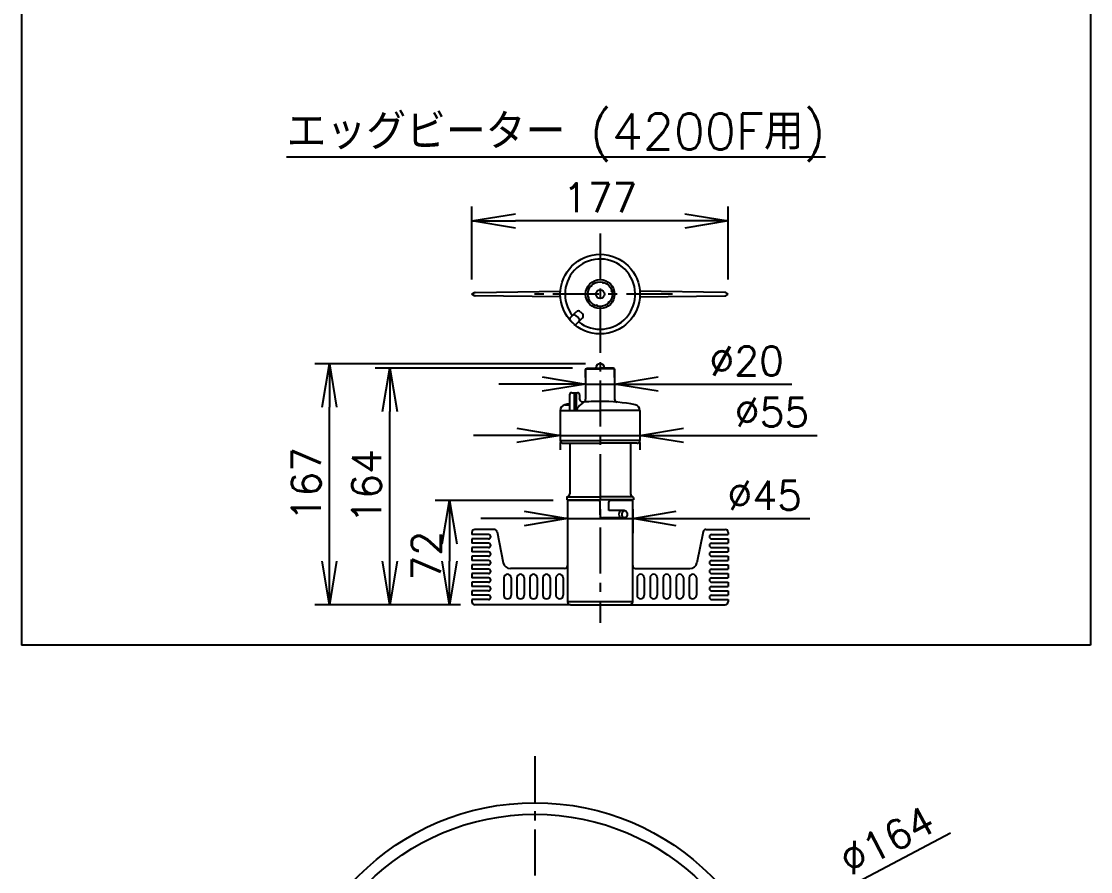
# Model space of a CAD drawing. Extents: x 115 to 2025, y 0 to 1377.
# Drawn here: x 1192 to 1561.3, y 728.4 to 1022.1 of the extents above; entities that cross this region are included whole.
import ezdxf
from ezdxf.enums import TextEntityAlignment as Align

# ---------------------------------------------------------------- set-up
doc = ezdxf.new("R2010")
doc.units = 0
doc.header["$LTSCALE"] = 0.5
doc.header["$PDMODE"] = 3
doc.linetypes.add('CENTER', pattern=[50.8, 31.75, -6.35, 6.35, -6.35])
doc.layers.get('0').update_dxf_attribs({"linetype": 'CONTINUOUS'})
doc.layers.get('DEFPOINTS').update_dxf_attribs({"linetype": 'CONTINUOUS'})
for name, color, linetype in [('DANMEN', 7, 'CONTINUOUS'), ('SIYOU', 7, 'CONTINUOUS'), ('SUNPOU', 7, 'CONTINUOUS')]:
    doc.layers.add(name, color=color, linetype=linetype)
doc.styles.get("Standard").update_dxf_attribs({"font": 'ROMANS', "bigfont": 'EXTFONT.shx'})
doc.dimstyles.get("Standard").update_dxf_attribs({"dimscale": 5, "dimtxt": 2, "dimasz": 3, "dimexe": 1, "dimexo": 1, "dimgap": 0.6, "dimtad": 3, "dimdec": 0, "dimzin": 0, "dimdsep": 46, "dimtxsty": 'STANDARD', "dimblk1": 'OPEN', "dimblk2": 'OPEN', "dimsah": 1, "dimcen": 1.5, "dimadec": 0, "dimazin": 0, "dimtfac": 1, "dimtdec": 0, "dimtmove": 0, "dimatfit": 0, "dimldrblk": 'DOTSMALL', "dimfxl": 1, "dimtvp": 1, "dimtolj": 1, "dimtzin": 0, "dimarcsym": 0})
doc.dimstyles.new('STYLE_1', dxfattribs={"dimscale": 5, "dimtxt": 2, "dimasz": 3, "dimexe": 1, "dimexo": 1, "dimgap": 0.6, "dimtad": 3, "dimdec": 0, "dimlfac": 2, "dimzin": 0, "dimdsep": 46, "dimtxsty": 'STANDARD', "dimblk1": 'OPEN', "dimblk2": 'OPEN', "dimsah": 1, "dimcen": 1.5, "dimadec": 0, "dimazin": 0, "dimtfac": 1, "dimtdec": 0, "dimtmove": 0, "dimatfit": 0, "dimldrblk": 'DOTSMALL', "dimfxl": 1, "dimtvp": 1, "dimtolj": 1, "dimtzin": 0, "dimarcsym": 0})

# ---------------------------------------------------------------- blocks, each defined once
blk = doc.blocks.new('_OPEN')
at = {"color": 0, "linetype": 'ByBlock'}
for p, q in [((-1, 0.167), (0, 0)), ((0, 0), (-1, -0.167)), ((0, 0), (-1, 0))]:
    blk.add_line(p, q, dxfattribs=at)
blk = doc.blocks.new('*D53')
at = {"layer": 'DEFPOINTS', "color": 0}
for p in [(1441.87, 704.35), (1296.74, 627.98)]:
    blk.add_point(p, dxfattribs=at)
at = {"layer": 'SUNPOU', "color": 0, "lineweight": -2}
for p, q in [((1455.15, 711.33), (1512.92, 741.73)), ((1296.74, 627.98), (1441.87, 704.35)), ((1283.47, 620.99), (1270.19, 614.01))]:
    blk.add_line(p, q, dxfattribs=at)
at = {"layer": 'SUNPOU', "color": 0, "lineweight": -2, "xscale": 15, "yscale": 15, "zscale": 15}
for p, rotation in [((1441.87, 704.35), 207.7523388157099), ((1296.74, 627.98), 27.75233881570984)]:
    blk.add_blockref('_OPEN', p, dxfattribs=dict(at, rotation=rotation))
at = {"layer": 'SUNPOU', "color": 0, "insert": (1490.95, 739.21), "char_height": 10, "attachment_point": 5, "rotation": 27.7523}
blk.add_mtext('\\A1;∅164', dxfattribs=at)
blk = doc.blocks.new('_DotSmall')
at = {"color": 0, "linetype": 'ByBlock', "const_width": 0.5}
blk.add_lwpolyline([(-0.0625, 0, 1), (0.0625, 0, 1)], format="xyb", close=True, dxfattribs=at)
blk = doc.blocks.new('*D68')
at = {"layer": 'DEFPOINTS', "color": 0}
for p in [(1347.59, 953.14), (1347.59, 927.86), (1436.09, 927.86)]:
    blk.add_point(p, dxfattribs=at)
at = {"layer": 'SUNPOU', "color": 0, "lineweight": -2}
for p, q in [((1347.59, 932.86), (1347.59, 958.14)), ((1436.09, 932.86), (1436.09, 958.14)), ((1421.09, 953.14), (1362.59, 953.14))]:
    blk.add_line(p, q, dxfattribs=at)
at = {"layer": 'SUNPOU', "color": 0, "lineweight": -2, "xscale": 15, "yscale": 15, "zscale": 15, "rotation": 180}
blk.add_blockref('_OPEN', (1347.59, 953.14), dxfattribs=at)
at = {"layer": 'SUNPOU', "color": 0, "lineweight": -2, "xscale": 15, "yscale": 15, "zscale": 15}
blk.add_blockref('_OPEN', (1436.09, 953.14), dxfattribs=at)
at = {"layer": 'SUNPOU', "color": 0, "insert": (1391.84, 961.14), "char_height": 10, "attachment_point": 5}
blk.add_mtext('\\A1;177', dxfattribs=at)
blk = doc.blocks.new('*D69')
at = {"layer": 'DEFPOINTS', "color": 0}
for p in [(1380.59, 856.57), (1339.84, 820.57), (1348.59, 820.57)]:
    blk.add_point(p, dxfattribs=at)
at = {"layer": 'SUNPOU', "color": 0, "lineweight": -2}
for p, q in [((1375.59, 856.57), (1334.84, 856.57)), ((1339.84, 841.57), (1339.84, 835.57)), ((1343.59, 820.57), (1334.84, 820.57))]:
    blk.add_line(p, q, dxfattribs=at)
at = {"layer": 'SUNPOU', "color": 0, "lineweight": -2, "xscale": 15, "yscale": 15, "zscale": 15}
for p, rotation in [((1339.84, 856.57), 90), ((1339.84, 820.57), 270)]:
    blk.add_blockref('_OPEN', p, dxfattribs=dict(at, rotation=rotation))
at = {"layer": 'SUNPOU', "color": 0, "insert": (1331.84, 837.51), "char_height": 10, "attachment_point": 5, "rotation": 90}
blk.add_mtext('\\A1;72', dxfattribs=at)
blk = doc.blocks.new('*D70')
at = {"layer": 'DEFPOINTS', "color": 0}
for p in [(1380.59, 858.56), (1403.09, 858.56), (1403.09, 850.32)]:
    blk.add_point(p, dxfattribs=at)
at = {"layer": 'SUNPOU', "color": 0, "lineweight": -2}
for p, q in [((1380.59, 853.56), (1380.59, 845.32)), ((1403.09, 853.56), (1403.09, 845.32)), ((1365.59, 850.32), (1350.59, 850.32)), ((1380.59, 850.32), (1403.09, 850.32)), ((1418.09, 850.32), (1464.33, 850.32))]:
    blk.add_line(p, q, dxfattribs=at)
at = {"layer": 'SUNPOU', "color": 0, "lineweight": -2, "xscale": 15, "yscale": 15, "zscale": 15}
blk.add_blockref('_OPEN', (1380.59, 850.32), dxfattribs=at)
at = {"layer": 'SUNPOU', "color": 0, "lineweight": -2, "xscale": 15, "yscale": 15, "zscale": 15, "rotation": 180}
blk.add_blockref('_OPEN', (1403.09, 850.32), dxfattribs=at)
at = {"layer": 'SUNPOU', "color": 0, "insert": (1448.71, 858.32), "char_height": 10, "attachment_point": 5}
blk.add_mtext('\\A1;%%C45', dxfattribs=at)
blk = doc.blocks.new('*D64')
at = {"layer": 'DEFPOINTS', "color": 0}
for p in [(1378.09, 881.6), (1405.59, 881.6), (1405.59, 879.08)]:
    blk.add_point(p, dxfattribs=at)
at = {"layer": 'SUNPOU', "color": 0, "lineweight": -2}
for p, q in [((1363.09, 879.08), (1348.09, 879.08)), ((1378.09, 879.08), (1405.59, 879.08)), ((1420.59, 879.08), (1466.83, 879.08)), ((1378.09, 876.6), (1378.09, 874.08)), ((1405.59, 876.6), (1405.59, 874.08))]:
    blk.add_line(p, q, dxfattribs=at)
at = {"layer": 'SUNPOU', "color": 0, "lineweight": -2, "xscale": 15, "yscale": 15, "zscale": 15}
blk.add_blockref('_OPEN', (1378.09, 879.08), dxfattribs=at)
at = {"layer": 'SUNPOU', "color": 0, "lineweight": -2, "xscale": 15, "yscale": 15, "zscale": 15, "rotation": 180}
blk.add_blockref('_OPEN', (1405.59, 879.08), dxfattribs=at)
at = {"layer": 'SUNPOU', "color": 0, "insert": (1451.21, 887.08), "char_height": 10, "attachment_point": 5}
blk.add_mtext('\\A1;%%C55', dxfattribs=at)
blk = doc.blocks.new('*D65')
at = {"layer": 'DEFPOINTS', "color": 0}
for p in [(1386.84, 896.79), (1386.84, 894.06), (1396.84, 894.06)]:
    blk.add_point(p, dxfattribs=at)
at = {"layer": 'SUNPOU', "color": 0, "lineweight": -2}
for p, q in [((1386.84, 899.06), (1386.84, 901.79)), ((1396.84, 899.06), (1396.84, 901.79)), ((1371.84, 896.79), (1356.84, 896.79)), ((1386.84, 896.79), (1396.84, 896.79)), ((1411.84, 896.79), (1458.08, 896.79))]:
    blk.add_line(p, q, dxfattribs=at)
at = {"layer": 'SUNPOU', "color": 0, "lineweight": -2, "xscale": 15, "yscale": 15, "zscale": 15}
blk.add_blockref('_OPEN', (1386.84, 896.79), dxfattribs=at)
at = {"layer": 'SUNPOU', "color": 0, "lineweight": -2, "xscale": 15, "yscale": 15, "zscale": 15, "rotation": 180}
blk.add_blockref('_OPEN', (1396.84, 896.79), dxfattribs=at)
at = {"layer": 'SUNPOU', "color": 0, "insert": (1442.46, 904.79), "char_height": 10, "attachment_point": 5}
blk.add_mtext('\\A1;%%C20', dxfattribs=at)
blk = doc.blocks.new('*D66')
at = {"layer": 'DEFPOINTS', "color": 0}
for p in [(1298.33, 903.82), (1391.84, 903.82), (1348.59, 820.57)]:
    blk.add_point(p, dxfattribs=at)
at = {"layer": 'SUNPOU', "color": 0, "lineweight": -2}
for p, q in [((1386.84, 903.82), (1293.33, 903.82)), ((1298.33, 835.57), (1298.33, 888.82)), ((1343.59, 820.57), (1293.33, 820.57))]:
    blk.add_line(p, q, dxfattribs=at)
at = {"layer": 'SUNPOU', "color": 0, "lineweight": -2, "xscale": 15, "yscale": 15, "zscale": 15}
for p, rotation in [((1298.33, 903.82), 90), ((1298.33, 820.57), 270)]:
    blk.add_blockref('_OPEN', p, dxfattribs=dict(at, rotation=rotation))
at = {"layer": 'SUNPOU', "color": 0, "insert": (1290.33, 862.2), "char_height": 10, "attachment_point": 5, "rotation": 90}
blk.add_mtext('\\A1;167', dxfattribs=at)
blk = doc.blocks.new('*D67')
at = {"layer": 'DEFPOINTS', "color": 0}
for p in [(1319.19, 902.32), (1387.34, 902.32), (1348.59, 820.57)]:
    blk.add_point(p, dxfattribs=at)
at = {"layer": 'SUNPOU', "color": 0, "lineweight": -2}
for p, q in [((1382.34, 902.32), (1314.19, 902.32)), ((1319.19, 835.57), (1319.19, 887.32)), ((1343.59, 820.57), (1314.19, 820.57))]:
    blk.add_line(p, q, dxfattribs=at)
at = {"layer": 'SUNPOU', "color": 0, "lineweight": -2, "xscale": 15, "yscale": 15, "zscale": 15}
for p, rotation in [((1319.19, 902.32), 90), ((1319.19, 820.57), 270)]:
    blk.add_blockref('_OPEN', p, dxfattribs=dict(at, rotation=rotation))
at = {"layer": 'SUNPOU', "color": 0, "insert": (1311.19, 861.45), "char_height": 10, "attachment_point": 5, "rotation": 90}
blk.add_mtext('\\A1;164', dxfattribs=at)

msp = doc.modelspace()

# ---------------------------------------------------------------- linework, layer by layer
at = {"color": 2}
for p, q in [((1347.59, 927.86), (1348.47, 928.41)), ((1348.47, 927.31), (1347.59, 927.86)), ((1348.73, 928.48), (1378.13, 928.84)), ((1378.13, 926.87), (1348.73, 927.23)), ((1434.95, 928.48), (1405.56, 928.84)), ((1405.56, 926.87), (1434.95, 927.23)), ((1436.09, 927.86), (1435.21, 928.41)), ((1435.21, 927.31), (1436.09, 927.86)), ((1381.41, 919.55), (1383.63, 921.76)), ((1383.54, 917.43), (1385.75, 919.64)), ((1385.04, 921.76), (1385.75, 921.05)), ((1381.41, 918.84), (1382.83, 917.43)), ((1386.84, 902.07), (1387.34, 902.32)), ((1386.84, 902.07), (1391.84, 902.07)), ((1386.84, 902.07), (1386.84, 891.55)), ((1387.34, 902.32), (1391.84, 902.32)), ((1396.34, 902.32), (1391.84, 902.32)), ((1396.84, 902.07), (1391.84, 902.07)), ((1396.84, 902.07), (1396.34, 902.32)), ((1396.84, 902.07), (1396.84, 891.55)), ((1382.02, 893.82), (1384, 893.82)), ((1381.27, 893.07), (1381.27, 887.7)), ((1382.83, 893.6), (1382.83, 887.7)), ((1383.54, 893.6), (1383.54, 887.7)), ((1384.75, 893.07), (1384.75, 891.79)), ((1378.09, 887.7), (1378.09, 877.32)), ((1378.09, 887.7), (1391.84, 887.7)), ((1379.71, 889.66), (1381.27, 889.66)), ((1405.59, 887.7), (1391.84, 887.7)), ((1405.59, 887.7), (1405.59, 877.32)), ((1378.09, 877.32), (1391.84, 877.32)), ((1379.09, 876.32), (1391.84, 876.32)), ((1405.59, 877.32), (1391.84, 877.32)), ((1404.59, 876.32), (1391.84, 876.32)), ((1380.34, 857.6), (1380.34, 856.82)), ((1380.34, 856.82), (1391.84, 856.82)), ((1380.48, 857.82), (1391.84, 857.82)), ((1381.34, 856.57), (1381.34, 856.82)), ((1403.2, 857.82), (1391.84, 857.82)), ((1403.34, 856.82), (1391.84, 856.82)), ((1402.34, 856.57), (1402.34, 856.82)), ((1403.34, 857.6), (1403.34, 856.82)), ((1391.34, 856.57), (1380.59, 856.57)), ((1380.59, 856.57), (1380.59, 821.57)), ((1391.84, 851.57), (1391.84, 856.07)), ((1394.84, 853.07), (1394.84, 856.07)), ((1403.09, 856.57), (1395.34, 856.57)), ((1403.09, 821.57), (1403.09, 856.57)), ((1400.09, 850.57), (1392.84, 850.57)), ((1400.09, 853.07), (1394.84, 853.07)), ((1399.22, 853.07), (1400.33, 853.07)), ((1400.33, 850.57), (1399.22, 850.57)), ((1355.27, 846.57), (1348.59, 846.57)), ((1356.25, 845.77), (1358.39, 835.08)), ((1427.43, 845.77), (1425.3, 835.08)), ((1428.41, 846.57), (1435.09, 846.57)), ((1347.59, 845.57), (1347.59, 844.82)), ((1353.34, 844.82), (1347.59, 844.82)), ((1347.59, 843.32), (1347.59, 841.82)), ((1353.34, 843.32), (1347.59, 843.32)), ((1430.34, 844.82), (1436.09, 844.82)), ((1430.34, 843.32), (1436.09, 843.32)), ((1436.09, 845.57), (1436.09, 844.82)), ((1436.09, 843.32), (1436.09, 841.82)), ((1353.34, 841.82), (1347.59, 841.82)), ((1347.59, 840.32), (1347.59, 838.82)), ((1353.34, 840.32), (1347.59, 840.32)), ((1353.34, 838.82), (1347.59, 838.82)), ((1430.34, 841.82), (1436.09, 841.82)), ((1430.34, 840.32), (1436.09, 840.32)), ((1430.34, 838.82), (1436.09, 838.82)), ((1436.09, 840.32), (1436.09, 838.82)), ((1347.59, 837.32), (1347.59, 835.82)), ((1353.34, 837.32), (1347.59, 837.32)), ((1353.34, 835.82), (1347.59, 835.82)), ((1430.34, 837.32), (1436.09, 837.32)), ((1430.34, 835.82), (1436.09, 835.82)), ((1436.09, 837.32), (1436.09, 835.82)), ((1347.59, 834.32), (1347.59, 832.82)), ((1353.34, 834.32), (1347.59, 834.32)), ((1353.34, 832.82), (1347.59, 832.82)), ((1347.59, 831.32), (1347.59, 829.82)), ((1353.34, 831.32), (1347.59, 831.32)), ((1379.59, 833.07), (1360.84, 833.07)), ((1404.09, 833.07), (1422.84, 833.07)), ((1430.34, 834.32), (1436.09, 834.32)), ((1430.34, 832.82), (1436.09, 832.82)), ((1430.34, 831.32), (1436.09, 831.32)), ((1436.09, 834.32), (1436.09, 832.82)), ((1436.09, 831.32), (1436.09, 829.82)), ((1353.34, 829.82), (1347.59, 829.82)), ((1347.59, 828.32), (1347.59, 826.82)), ((1353.34, 828.32), (1347.59, 828.32)), ((1358.59, 829.82), (1358.59, 823.82)), ((1361.09, 829.82), (1361.09, 823.82)), ((1363.09, 829.82), (1363.09, 823.82)), ((1365.59, 829.82), (1365.59, 823.82)), ((1367.59, 829.82), (1367.59, 823.82)), ((1370.09, 829.82), (1370.09, 823.82)), ((1372.09, 829.82), (1372.09, 823.82)), ((1374.59, 829.82), (1374.59, 823.82)), ((1376.59, 829.82), (1376.59, 823.82)), ((1379.09, 829.82), (1379.09, 823.82)), ((1404.59, 829.82), (1404.59, 823.82)), ((1407.09, 829.82), (1407.09, 823.82)), ((1409.09, 829.82), (1409.09, 823.82)), ((1411.59, 829.82), (1411.59, 823.82)), ((1413.59, 829.82), (1413.59, 823.82)), ((1416.09, 829.82), (1416.09, 823.82)), ((1418.09, 829.82), (1418.09, 823.82)), ((1420.59, 829.82), (1420.59, 823.82)), ((1422.59, 829.82), (1422.59, 823.82)), ((1425.09, 829.82), (1425.09, 823.82)), ((1430.34, 829.82), (1436.09, 829.82)), ((1430.34, 828.32), (1436.09, 828.32)), ((1436.09, 828.32), (1436.09, 826.82)), ((1353.34, 826.82), (1347.59, 826.82)), ((1347.59, 825.32), (1347.59, 823.82)), ((1353.34, 825.32), (1347.59, 825.32)), ((1347.59, 825.32), (1347.59, 824.57)), ((1353.34, 823.82), (1347.59, 823.82)), ((1430.34, 826.82), (1436.09, 826.82)), ((1430.34, 825.32), (1436.09, 825.32)), ((1430.34, 823.82), (1436.09, 823.82)), ((1436.09, 825.32), (1436.09, 824.57)), ((1436.09, 825.32), (1436.09, 823.82)), ((1347.59, 822.32), (1347.59, 821.57)), ((1353.34, 822.32), (1347.59, 822.32)), ((1381.59, 820.57), (1348.59, 820.57)), ((1403.09, 821.57), (1380.59, 821.57)), ((1381.59, 820.57), (1402.09, 820.57)), ((1402.09, 820.57), (1435.09, 820.57)), ((1430.34, 822.32), (1436.09, 822.32)), ((1436.09, 822.32), (1436.09, 821.57))]:
    msp.add_line(p, q, dxfattribs=at)
for points in [[(1386.04, 890.21, 0.04681), (1385.35, 889.85, 0.04681), (1384.74, 889.36, 0.051154), (1384.19, 888.72, 0.051154), (1383.78, 887.97)], [(1386.04, 890.21, -0.050211), (1385.62, 890.47, -0.050211), (1385.27, 890.81, -0.057053), (1384.95, 891.27, -0.057053), (1384.75, 891.79)]]:
    msp.add_lwpolyline(points, format="xyb", dxfattribs=at)
for centre, radius in [((1391.84, 927.86), 13.75), ((1391.84, 927.86), 5), ((1391.84, 927.86), 4.25), ((1391.84, 927.86), 1.5), ((1369.31, 666.16), 86), ((1369.31, 666.16), 82)]:
    msp.add_circle(centre, radius, dxfattribs=at)
for centre, radius, start, end in [((1391.84, 927.86), 12.12, 232.1063, 217.8937), ((1388.84, 930.86), 0.25, 226.6854, 43.3146), ((1388.84, 930.86), 0.25, 226.6854, 43.3146), ((1392.94, 931.96), 0.25, 166.6854, 343.3146), ((1348.74, 927.98), 0.5, 90.6988, 122.0054), ((1348.74, 927.73), 0.5, 237.9946, 269.3012), ((1387.74, 926.76), 0.25, 286.6854, 103.3146), ((1395.95, 928.96), 0.25, 106.6854, 283.3146), ((1434.95, 927.98), 0.5, 57.9946, 89.3012), ((1434.95, 927.73), 0.5, 270.6988, 302.0054), ((1390.74, 923.75), 0.25, 346.6854, 163.3146), ((1394.85, 924.85), 0.25, 46.6854, 223.3146), ((1394.85, 924.85), 0.25, 46.6854, 223.3146), ((1381.77, 919.2), 0.5, 135, 225), ((1382.84, 920.27), 0.5, 61.084, 135), ((1381.09, 917.11), 4.11, 28.916, 61.084), ((1384.33, 921.05), 1, 45, 135), ((1385.04, 920.35), 1, 315, 45), ((1383.18, 917.78), 0.5, 225, 315), ((1384.25, 918.85), 0.5, 315, 28.916), ((1391.84, 902.32), 1.5, 0, 180), ((1382.02, 893.07), 0.75, 90, 180), ((1384, 893.07), 0.75, 0, 90), ((1391.84, 827.05), 63.77, 90, 95.6499), ((1385.84, 891.55), 1, 275.3152, 0), ((1391.84, 827.05), 63.77, 79.0344, 90), ((1397.84, 891.55), 1, 180, 264.6848), ((1380.09, 887.7), 2, 100.9656, 180), ((1391.84, 827.05), 63.77, 99.5465, 100.9656), ((1403.59, 887.7), 2, 0, 79.0344), ((1379.09, 877.32), 1, 180, 270), ((1404.59, 877.32), 1, 270, 0), ((1380.59, 857.6), 0.25, 101.537, 180), ((1380.34, 858.82), 1, 281.537, 0), ((1403.34, 858.82), 1, 180, 258.463), ((1403.09, 857.6), 0.25, 0, 78.463), ((1391.34, 856.07), 0.5, 0, 90), ((1395.34, 856.07), 0.5, 90, 180), ((1392.84, 851.57), 1, 180, 270), ((1400.09, 851.82), 1.25, 83.6697, 90), ((1400.09, 851.82), 1.25, 270, 276.3303), ((1400.09, 851.82), 1.25, 309.989, 50.011), ((1348.59, 845.57), 1, 90, 180), ((1355.27, 845.57), 1, 11.3099, 90), ((1428.41, 845.57), 1, 90, 168.6901), ((1435.09, 845.57), 1, 0, 90), ((1353.34, 844.07), 0.75, 270, 90), ((1430.34, 844.07), 0.75, 90, 270), ((1353.34, 841.07), 0.75, 270, 90), ((1353.34, 838.07), 0.75, 270, 90), ((1430.34, 841.07), 0.75, 90, 270), ((1430.34, 838.07), 0.75, 90, 270), ((1353.34, 835.07), 0.75, 270, 90), ((1360.84, 835.57), 2.5, 191.3099, 270), ((1422.84, 835.57), 2.5, 270, 348.6901), ((1430.34, 835.07), 0.75, 90, 270), ((1353.34, 832.07), 0.75, 270, 90), ((1359.84, 829.82), 1.25, 0, 180), ((1364.34, 829.82), 1.25, 0, 180), ((1368.84, 829.82), 1.25, 0, 180), ((1373.34, 829.82), 1.25, 0, 180), ((1377.84, 829.82), 1.25, 0, 180), ((1379.59, 834.07), 1, 270, 0), ((1404.09, 834.07), 1, 180, 270), ((1405.84, 829.82), 1.25, 0, 180), ((1410.34, 829.82), 1.25, 0, 180), ((1414.84, 829.82), 1.25, 0, 180), ((1419.34, 829.82), 1.25, 0, 180), ((1423.84, 829.82), 1.25, 0, 180), ((1430.34, 832.07), 0.75, 90, 270), ((1353.34, 829.07), 0.75, 270, 90), ((1430.34, 829.07), 0.75, 90, 270), ((1353.34, 826.07), 0.75, 270, 90), ((1353.34, 823.07), 0.75, 270, 90), ((1359.84, 823.82), 1.25, 180, 0), ((1364.34, 823.82), 1.25, 180, 0), ((1368.84, 823.82), 1.25, 180, 0), ((1373.34, 823.82), 1.25, 180, 0), ((1377.84, 823.82), 1.25, 180, 0), ((1405.84, 823.82), 1.25, 180, 0), ((1410.34, 823.82), 1.25, 180, 0), ((1414.84, 823.82), 1.25, 180, 0), ((1419.34, 823.82), 1.25, 180, 0), ((1423.84, 823.82), 1.25, 180, 0), ((1430.34, 826.07), 0.75, 90, 270), ((1430.34, 823.07), 0.75, 90, 270), ((1348.59, 821.57), 1, 180, 270), ((1381.59, 821.57), 1, 180, 270), ((1402.09, 821.57), 1, 270, 0), ((1435.09, 821.57), 1, 270, 0)]:
    msp.add_arc(centre, radius, start, end, dxfattribs=at)
msp.add_ellipse((1399.22, 851.82), major_axis=(0, -1.25), ratio=0.707107, start_param=3.141593, end_param=6.283185, dxfattribs=at)
msp.add_ellipse((1400.33, 851.82), major_axis=(0, -1.25), ratio=0.707107, dxfattribs=at)
at = {"layer": 'DANMEN', "color": 2, "linetype": 'CENTER'}
for p, q in [((1391.84, 948.8), (1391.84, 814.31)), ((1416.84, 927.86), (1366.84, 927.86)), ((1369.31, 768.26), (1369.31, 564.07))]:
    msp.add_line(p, q, dxfattribs=at)
at = {"layer": 'DANMEN', "color": 2}
for p, q in [((1381.34, 876.32), (1381.34, 858.82)), ((1402.34, 876.32), (1402.34, 858.82))]:
    msp.add_line(p, q, dxfattribs=at)
at = {"layer": 'SIYOU', "color": 7}
for p, q in [((1561.26, 1330), (1561.26, 806.64)), ((1191.96, 1101.38), (1191.96, 806.64)), ((1561.26, 806.64), (1191.96, 806.64))]:
    msp.add_line(p, q, dxfattribs=at)

# ---------------------------------------------------------------- texts
at = {"layer": 'SIYOU', "color": 1}
msp.add_text('%%Uエッグビーター (4200F用)', height=12.5, dxfattribs=at).set_placement((1376.61, 977.81), align=Align.CENTER)

# ---------------------------------------------------------------- dimensions: what is measured, and where the dimension line sits
at = {"layer": 'SUNPOU'}
for base, p1, p2, angle, picture, middle in [((1347.59, 953.14), (1436.09, 927.86), (1347.59, 927.86), 180, '*D68', (1391.84, 953.14)), ((1298.32747285, 903.82417827), (1348.59373919, 820.57417827), (1391.84373919, 903.82417827), 90, '*D66', (1298.32747285, 862.19917827)), ((1339.84, 820.57), (1380.59, 856.57), (1348.59, 820.57), 270, '*D69', (1339.84, 837.51))]:
    dim = msp.add_linear_dim(base=base, p1=p1, p2=p2, angle=angle, dimstyle='STYLE_1', dxfattribs=at)
    dim.commit()
    dim.dimension.update_dxf_attribs({"geometry": picture, "text_midpoint": middle, "dimtype": 160})
for base, p1, p2, picture, middle in [((1386.84, 896.79), (1396.84, 894.06), (1386.84, 894.06), '*D65', (1442.46, 896.79)), ((1405.59, 879.08), (1378.09, 881.6), (1405.59, 881.6), '*D64', (1451.21, 879.08))]:
    dim = msp.add_linear_dim(base=base, p1=p1, p2=p2, angle=180, text='%%C<>', dimstyle='STYLE_1', dxfattribs=at)
    dim.commit()
    dim.dimension.update_dxf_attribs({"geometry": picture, "text_midpoint": middle, "dimtype": 160})
dim = msp.add_linear_dim(base=(1319.18582493, 902.32417827), p1=(1348.59373919, 820.57417827), p2=(1387.34373919, 902.32417827), angle=90, dimstyle='STYLE_1', dxfattribs=at)
dim.commit()
dim.dimension.update_dxf_attribs({"geometry": '*D67', "text_midpoint": (1311.18582493, 861.44917827)})
dim = msp.add_linear_dim(base=(1403.09, 850.32), p1=(1380.59, 858.56), p2=(1403.09, 858.56), text='%%C<>', dimstyle='STYLE_1', dxfattribs=at)
dim.commit()
dim.dimension.update_dxf_attribs({"geometry": '*D70', "text_midpoint": (1448.71, 850.32), "dimtype": 160})
dim = msp.add_diameter_dim_2p(p1=(1296.74, 627.98), p2=(1441.87, 704.35), dimstyle='STANDARD', dxfattribs=at)
dim.commit()
dim.dimension.update_dxf_attribs({"geometry": '*D53', "text_midpoint": (1494.68, 732.13), "dimtype": 163})

doc.saveas('drawing.dxf')
